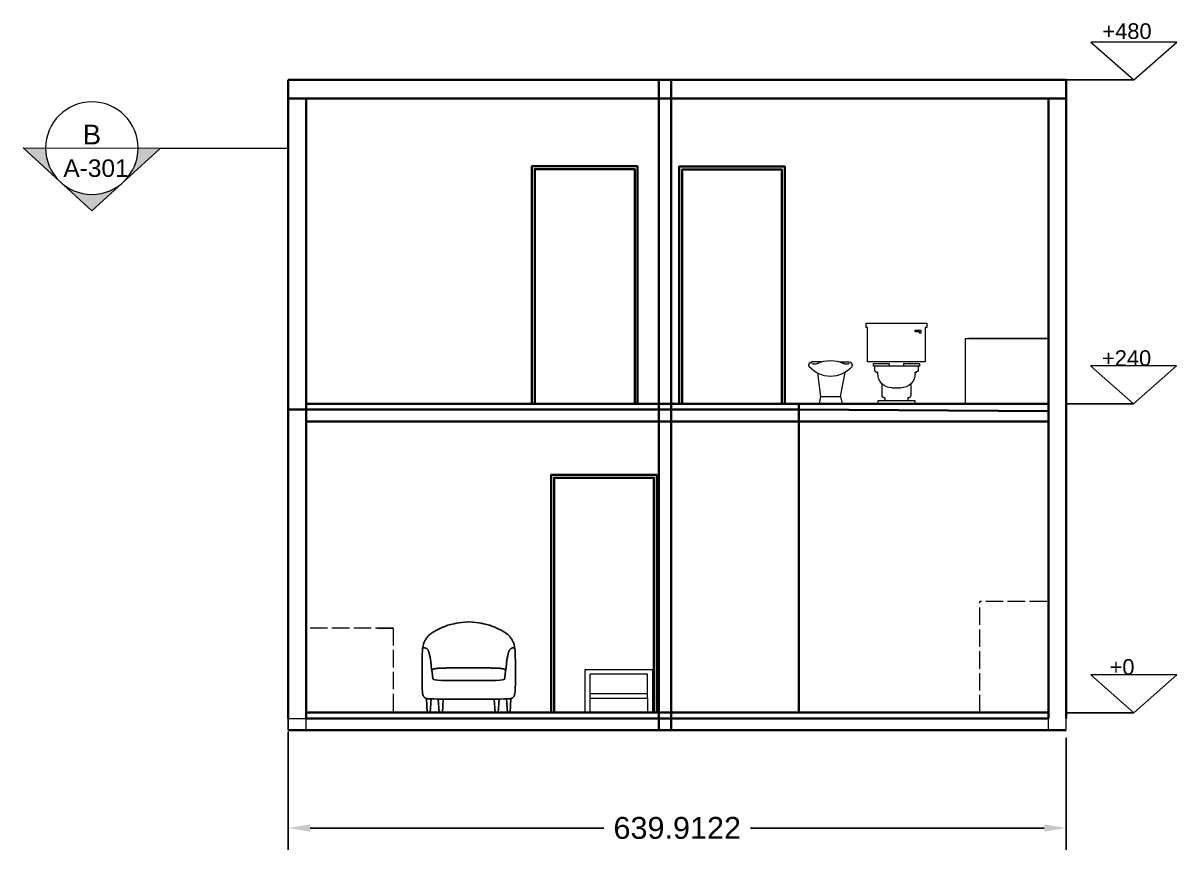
# Model space of a CAD drawing. Header units: inches. Extents: x 623 to 2920, y 629 to 2508.
# Drawn here: x 1956 to 2905, y 1828 to 2508 of the extents above; entities that cross this region are included whole.
import ezdxf

# ---------------------------------------------------------------- set-up
doc = ezdxf.new("R2010")
doc.units = ezdxf.units.IN
doc.header["$MEASUREMENT"] = 0
doc.linetypes.add('ACAD_ISO02W100', pattern=[15, 12, -3])
doc.layers.get('DEFPOINTS').update_dxf_attribs({"color": 210})
for name, color, linetype, lineweight in [('A-ANNO-DIMS', 253, 'Continuous', 20), ('A-ANNO-SYMB', 3, 'Continuous', 18), ('A-DETL-MBND', 3, 'Continuous', 18), ('A-FURNITURE', 251, 'Continuous', 20), ('A-SECT-MCUT', 7, 'Continuous', 35), ('A-WALL-FULL', 7, 'Continuous', 35), ('A-WALL-FULL-INTR', 7, 'Continuous', 35), ('G-ANNO-DIM', 90, 'Continuous', 18)]:
    doc.layers.add(name, color=color, linetype=linetype, lineweight=lineweight)
doc.styles.add('ARCH', font='txt')
doc.styles.get("Standard").update_dxf_attribs({"font": 'Arial.ttf'})
doc.styles.add('underline', font='Arial.ttf')
doc.dimstyles.get("Standard").update_dxf_attribs({"dimtxt": 0.18, "dimasz": 0.18, "dimexe": 0.18, "dimexo": 0.0625, "dimgap": 0.09, "dimtad": 0, "dimtih": 1, "dimtoh": 1, "dimdec": 4, "dimzin": 0, "dimdsep": 46, "dimtxsty": 'Standard', "dimcen": 0.09, "dimadec": 0, "dimazin": 0, "dimtfac": 1, "dimtdec": 4, "dimtofl": 0, "dimtmove": 0, "dimatfit": 3, "dimfxl": 1, "dimtolj": 1, "dimtzin": 0, "dimarcsym": 0})

# ---------------------------------------------------------------- blocks, each defined once
blk = doc.blocks.new('Sezioni')
h = blk.add_hatch(color=256)
h.dxf.hatch_style = 1
h.paths.add_polyline_path([(52520.8, 47455.1), (52264, 47220.9), (52417.6, 47220.9, -0.210523)])
h.paths.add_polyline_path([(52735.1, 47651.7), (52520.8, 47455.1, -0.388338), (52949.4, 47455.1)])
h.paths.add_polyline_path([(52949.4, 47455.1, -0.210523), (53052.6, 47220.9), (53206.2, 47220.9)])
blk.add_lwpolyline([(52264, 47220.9), (53206.2, 47220.9), (52735.1, 47651.7)], close=True)
blk.add_circle((52735.1, 47220.9), 317.5)
blk = doc.blocks.new('15FBDT01')
for p, q in [((-7.5, 13.184527), (-7.5, 13.5)), ((-3.245911, 14.5), (-6.5, 14.5)), ((3.245911, 14.5), (6.5, 14.5)), ((7.5, 13.184527), (7.5, 13.5)), ((-3.5, 2.5), (-5.025248, 10.888865)), ((4.512839, 10.602714), (3.5, 2.5)), ((-3.5, 2.5), (-4, 0)), ((-3.5, 2.5), (-3.5, 2.5)), ((3.5, 2.5), (-3.5, 2.5)), ((3.5, 2.5), (4, 0))]:
    blk.add_line(p, q)
for centre, radius, start, end in [((-6.5, 13.5), 1, 90, 180), ((-7, 13.184527), 0.5, 180, 221.075349), ((0, 19.285714), 9.785714, 221.075349, 318.924651), ((-5.5, 15.388684), 1.711269, 234.242095, 305.757905), ((0, 4.214059), 10.785941, 65.133048, 114.866952), ((5.5, 15.388684), 1.711269, 234.242095, 305.757905), ((6.5, 13.5), 1, 0, 90), ((7, 13.184527), 0.5, 318.924651, 0)]:
    blk.add_arc(centre, radius, start, end)
at = {"style": 'ARCH', "flags": 3}
blk.add_attdef('ITEM', (-7.5, -11), '', height=6, dxfattribs=at)
blk = doc.blocks.new('15FTOI06')
for p, q in [((10.5, 28), (-10.5, 28)), ((-10.5, 28), (-10.5, 26.5)), ((-10.5, 26.5), (-10, 26.5)), ((-10, 26.5), (-10, 14.5)), ((-8.5, 25.5), (-8.5, 24.5)), ((-6.5, 25.5), (-8.5, 25.5)), ((-8.5, 24.5), (-8, 24.5)), ((-8, 24.5), (-8, 25)), ((-8, 25), (-6.5, 25)), ((-6.5, 25), (-6.5, 25.5)), ((10, 14.5), (10, 26.5)), ((10, 26.5), (10.5, 26.5)), ((10.5, 26.5), (10.5, 28)), ((-10, 14.5), (10, 14.5)), ((-8, 14), (-8, 13)), ((-2.5, 14), (-8, 14)), ((-8, 13), (8, 13)), ((-7.5, 13), (-7.5, 11.5)), ((-2.5, 14), (-2.5, 13)), ((8, 14), (2.5, 14)), ((2.5, 14), (2.5, 13)), ((7.5, 11.5), (7.5, 13)), ((8, 13), (8, 14)), ((-6.5, 11), (-7, 11)), ((-6.5, 10.5), (-6.5, 11)), ((6.5, 10.5), (6.5, 11)), ((7, 11), (6.5, 11)), ((-5, 6.93), (-5, 3)), ((1.5, 5.5), (-1.5, 5.5)), ((5, 3), (5, 6.93)), ((-6.5, 0), (-6.5, 1)), ((-6.5, 1), (6.5, 1)), ((-4, 2), (-4, 1)), ((4, 2), (4, 1)), ((6.5, 1), (6.5, 0))]:
    blk.add_line(p, q)
for centre, radius, start, end in [((-7, 11.5), 0.5, 180, 270), ((-1.5, 10.5), 5, 180, 270), ((1.5, 10.5), 5, 270, 0), ((7, 11.5), 0.5, 270, 0), ((-4, 3), 1, 180, 270), ((4, 3), 1, 270, 0)]:
    blk.add_arc(centre, radius, start, end)
at = {"style": 'ARCH', "flags": 3}
blk.add_attdef('ITEM', (-10.5, -9), '', height=6, dxfattribs=at)
blk = doc.blocks.new('*D20')
at = {"layer": 'A-ANNO-DIMS', "color": 0, "lineweight": -2, "transparency": 16777216}
for p, q in [((2174.33, 1924.74), (2174.33, 1827.71)), ((2814.24, 1919.86), (2814.24, 1827.71)), ((2192.33, 1845.71), (2433.96, 1845.71)), ((2796.24, 1845.71), (2554.6, 1845.71))]:
    blk.add_line(p, q, dxfattribs=at)
at = {"layer": 'A-ANNO-DIMS', "color": 0, "transparency": 16777216}
for points in [[(2192.33, 1848.71), (2192.33, 1842.71), (2174.33, 1845.71)], [(2796.24, 1848.71), (2796.24, 1842.71), (2814.24, 1845.71)]]:
    blk.add_solid(points, dxfattribs=at)
at = {"layer": 'DEFPOINTS', "color": 0, "transparency": 16777216}
for p in [(2174.33, 1930.99), (2814.24, 1926.11), (2814.24, 1845.71)]:
    blk.add_point(p, dxfattribs=at)
at = {"layer": 'A-ANNO-DIMS', "color": 0, "lineweight": 25, "transparency": 16777216, "insert": (2494.28, 1845.71), "char_height": 18, "attachment_point": 5}
blk.add_mtext('\\A1;639.9122', dxfattribs=at)

msp = doc.modelspace()

# ---------------------------------------------------------------- hatches: boundary and pattern name
at = {"layer": 'G-ANNO-DIM'}
h = msp.add_hatch(color=256, dxfattribs=at)
h.dxf.hatch_style = 1
h.paths.add_polyline_path([(2905.19205, 2492.21584), (2834.49115, 2492.21584), (2869.8416, 2461.10676)], flags=17)
h.paths.add_polyline_path([(2834.49115, 2492.21584), (2869.8416, 2461.10676), (2905.19205, 2492.21584)])

# ---------------------------------------------------------------- linework, layer by layer
at = {"layer": 'A-ANNO-SYMB', "lineweight": 25}
for p, q in [((2869.8416, 2461.10676), (2814.23744, 2461.10676)), ((2869.517, 2194.75263), (2814.23744, 2194.75263)), ((2869.9593, 1940.59552), (2814.67974, 1940.59551))]:
    msp.add_line(p, q, dxfattribs=at)
at = {"layer": 'A-ANNO-SYMB'}
msp.add_line((2069.26548, 2404.88161), (2174.32527, 2404.88161), dxfattribs=at)
at = {"layer": 'A-DETL-MBND'}
for p, q in [((2799.58297, 1926.10676), (2799.58297, 1940.76123)), ((2188.97974, 1926.10676), (2188.97974, 1935.87641)), ((2814.23744, 1926.10676), (2814.23744, 1935.87641))]:
    msp.add_line(p, q, dxfattribs=at)
at = {"layer": 'A-FURNITURE'}
for p, q in [((2731.22041, 2248.50526), (2799.58297, 2248.50526)), ((2731.22041, 2248.50526), (2731.22041, 2194.75263)), ((2799.58297, 2248.50526), (2734.25156, 2248.50526)), ((2422.57712, 1952.6638), (2422.57712, 1972.16614)), ((2469.86964, 1952.6638), (2469.86964, 1972.16614)), ((2174.32527, 1935.87641), (2174.32527, 1926.10676)), ((2174.32527, 1926.10676), (2174.32527, 1935.87641)), ((2174.32527, 1935.87641), (2188.97974, 1935.87641))]:
    msp.add_line(p, q, dxfattribs=at)
at = {"layer": 'A-FURNITURE', "linetype": 'ACAD_ISO02W100', "ltscale": 1.2}
for p, q in [((2743.27697, 1940.76123), (2743.27697, 2032.05182)), ((2798.437, 2032.05182), (2743.27697, 2032.05182)), ((2260.59713, 2010.21092), (2188.97974, 2010.21092)), ((2247.99755, 2010.21092), (2260.59713, 2010.21092)), ((2260.59713, 2010.21092), (2260.59713, 1940.76123))]:
    msp.add_line(p, q, dxfattribs=at)
at = {"layer": 'A-FURNITURE', "lineweight": 25}
for points in [[(2322.95451, 2015.35726), (2319.70293, 2015.07434), (2316.90131, 2014.77268), (2314.49975, 2014.45657), (2312.44831, 2014.13035), (2310.69709, 2013.7983), (2309.19615, 2013.46475), (2307.89559, 2013.134), (2306.74547, 2012.81037), (2305.70148, 2012.49666), (2304.74163, 2012.18965), (2303.84953, 2011.8846), (2303.00879, 2011.57678), (2302.20301, 2011.26146), (2301.41581, 2010.93392), (2300.63079, 2010.58941), (2299.83157, 2010.22321), (2299.00622, 2009.83211), (2298.16072, 2009.41905), (2297.30554, 2008.98848), (2296.45111, 2008.54486), (2295.6079, 2008.09264), (2294.78636, 2007.63628), (2293.99695, 2007.18023), (2293.25011, 2006.72896), (2292.55395, 2006.28549), (2291.90716, 2005.84706), (2291.30606, 2005.40952), (2290.74698, 2004.96868), (2290.22627, 2004.52036), (2289.74025, 2004.0604), (2289.28526, 2003.58462), (2288.85762, 2003.08884), (2288.45406, 2002.57026), (2288.07285, 2002.0316), (2287.71264, 2001.47696), (2287.37209, 2000.91042), (2287.04986, 2000.33608), (2286.7446, 1999.75803), (2286.45498, 1999.18038), (2286.17965, 1998.6072), (2285.91779, 1998.03147), (2285.67064, 1997.40164), (2285.43999, 1996.65501), (2285.22759, 1995.72892), (2285.03522, 1994.56068), (2284.86464, 1993.08761), (2284.71763, 1991.24703), (2284.59595, 1988.97625), (2284.50078, 1986.24358), (2284.43089, 1983.14126), (2284.38446, 1979.79252), (2284.35965, 1976.32059), (2284.35466, 1972.84869), (2284.36765, 1969.50004), (2284.39679, 1966.39788), (2284.44027, 1963.66544), (2284.49674, 1961.39595), (2284.56676, 1959.56274), (2284.65138, 1958.10915), (2284.75163, 1956.97853), (2284.86856, 1956.11422), (2285.00322, 1955.45955), (2285.15664, 1954.95788), (2285.32986, 1954.55255), (2285.52324, 1954.19585), (2285.73435, 1953.87596), (2285.96004, 1953.59), (2286.19721, 1953.33509), (2286.44272, 1953.10836), (2286.69343, 1952.90694), (2286.94624, 1952.72794), (2287.198, 1952.5685), (2287.46111, 1952.42608), (2287.81006, 1952.29958), (2288.33486, 1952.1882), (2289.12552, 1952.09119), (2290.27205, 1952.00775), (2291.86445, 1951.93713), (2293.99274, 1951.87854), (2296.74692, 1951.83122), (2300.1597, 1951.79419), (2304.03456, 1951.76577), (2308.11769, 1951.74406), (2312.15525, 1951.72718), (2315.89344, 1951.71323), (2319.07842, 1951.70034), (2321.45638, 1951.68661), (2322.7735, 1951.67015)], [(2322.59249, 2015.35726), (2325.84407, 2015.07434), (2328.64569, 2014.77268), (2331.04725, 2014.45657), (2333.09869, 2014.13035), (2334.84992, 2013.7983), (2336.35085, 2013.46475), (2337.65141, 2013.134), (2338.80153, 2012.81037), (2339.84552, 2012.49666), (2340.80537, 2012.18965), (2341.69747, 2011.8846), (2342.53821, 2011.57678), (2343.34399, 2011.26146), (2344.13119, 2010.93392), (2344.91621, 2010.58941), (2345.71543, 2010.22321), (2346.54078, 2009.83211), (2347.38628, 2009.41905), (2348.24146, 2008.98848), (2349.09589, 2008.54486), (2349.9391, 2008.09264), (2350.76064, 2007.63628), (2351.55005, 2007.18023), (2352.29689, 2006.72896), (2352.99305, 2006.28549), (2353.63985, 2005.84706), (2354.24094, 2005.40952), (2354.80002, 2004.96868), (2355.32073, 2004.52036), (2355.80675, 2004.0604), (2356.26174, 2003.58462), (2356.68938, 2003.08884), (2357.09294, 2002.57026), (2357.47416, 2002.0316), (2357.83437, 2001.47696), (2358.17492, 2000.91042), (2358.49715, 2000.33608), (2358.8024, 1999.75803), (2359.09202, 1999.18038), (2359.36735, 1998.6072), (2359.62921, 1998.03147), (2359.87636, 1997.40164), (2360.10701, 1996.65501), (2360.31941, 1995.72892), (2360.51179, 1994.56068), (2360.68236, 1993.08761), (2360.82937, 1991.24703), (2360.95105, 1988.97625), (2361.04622, 1986.24358), (2361.11611, 1983.14126), (2361.16254, 1979.79252), (2361.18735, 1976.32059), (2361.19234, 1972.84869), (2361.17935, 1969.50004), (2361.15021, 1966.39788), (2361.10673, 1963.66544), (2361.05026, 1961.39595), (2360.98024, 1959.56274), (2360.89562, 1958.10915), (2360.79537, 1956.97853), (2360.67844, 1956.11422), (2360.54379, 1955.45955), (2360.39037, 1954.95788), (2360.21714, 1954.55255), (2360.02376, 1954.19585), (2359.81265, 1953.87596), (2359.58696, 1953.59), (2359.34979, 1953.33509), (2359.10429, 1953.10836), (2358.85357, 1952.90694), (2358.60076, 1952.72794), (2358.349, 1952.5685), (2358.08589, 1952.42608), (2357.73694, 1952.29958), (2357.21214, 1952.1882), (2356.42148, 1952.09119), (2355.27495, 1952.00775), (2353.68255, 1951.93713), (2351.55426, 1951.87854), (2348.80008, 1951.83122), (2345.3873, 1951.79419), (2341.51244, 1951.76577), (2337.42931, 1951.74406), (2333.39175, 1951.72718), (2329.65356, 1951.71323), (2326.46858, 1951.70034), (2324.09062, 1951.68661), (2322.7735, 1951.67015)], [(2284.96528, 1993.95672), (2285.49992, 1994.02422), (2285.99684, 1994.02574), (2286.45665, 1993.9713), (2286.87999, 1993.87094), (2287.26747, 1993.73466), (2287.61972, 1993.57249), (2287.93736, 1993.39444), (2288.22102, 1993.21055), (2288.47186, 1993.02829), (2288.69317, 1992.84501), (2288.88878, 1992.6555), (2289.06252, 1992.45457), (2289.21823, 1992.23702), (2289.35974, 1991.99766), (2289.49087, 1991.73129), (2289.61546, 1991.43271), (2289.73684, 1991.09793), (2289.85627, 1990.72775), (2289.97454, 1990.32417), (2290.09242, 1989.88922), (2290.21066, 1989.42488), (2290.33006, 1988.93317), (2290.45137, 1988.4161), (2290.57537, 1987.87567), (2290.70232, 1987.31448), (2290.83037, 1986.73757), (2290.95718, 1986.15053), (2291.0804, 1985.559), (2291.19767, 1984.96859), (2291.30666, 1984.38492), (2291.405, 1983.81361), (2291.49034, 1983.26028), (2291.56113, 1982.72931), (2291.61903, 1982.22019), (2291.66645, 1981.73117), (2291.70584, 1981.2605), (2291.73965, 1980.80642), (2291.77031, 1980.36721), (2291.80026, 1979.94109), (2291.83194, 1979.52633), (2291.86739, 1979.12113), (2291.907, 1978.72353), (2291.95079, 1978.33152), (2291.99874, 1977.94307), (2292.05087, 1977.5562), (2292.10716, 1977.16887), (2292.16762, 1976.77909), (2292.23226, 1976.38484), (2292.30085, 1975.984), (2292.3723, 1975.57401), (2292.44532, 1975.15217), (2292.51859, 1974.71581), (2292.59083, 1974.26225), (2292.66072, 1973.78881), (2292.72696, 1973.2928), (2292.78825, 1972.77156), (2292.84387, 1972.22464), (2292.89545, 1971.66065), (2292.94521, 1971.09045), (2292.99536, 1970.52489), (2293.04811, 1969.97483), (2293.10569, 1969.45111), (2293.1703, 1968.9646), (2293.24417, 1968.52615), (2293.38485, 1968.1445), (2293.87132, 1967.81986), (2295.03789, 1967.55036), (2297.21889, 1967.3341), (2300.74863, 1967.16919), (2305.96143, 1967.05374), (2313.19162, 1966.98586), (2322.7735, 1966.96365)], [(2360.58172, 1993.95672), (2360.04708, 1994.02422), (2359.55016, 1994.02574), (2359.09035, 1993.9713), (2358.66701, 1993.87094), (2358.27953, 1993.73466), (2357.92728, 1993.57249), (2357.60964, 1993.39444), (2357.32598, 1993.21055), (2357.07514, 1993.02829), (2356.85384, 1992.84501), (2356.65823, 1992.6555), (2356.48448, 1992.45457), (2356.32877, 1992.23702), (2356.18727, 1991.99766), (2356.05613, 1991.73129), (2355.93154, 1991.43271), (2355.81016, 1991.09793), (2355.69073, 1990.72775), (2355.57246, 1990.32417), (2355.45459, 1989.88922), (2355.33634, 1989.42488), (2355.21694, 1988.93317), (2355.09563, 1988.4161), (2354.97163, 1987.87567), (2354.84469, 1987.31448), (2354.71663, 1986.73757), (2354.58982, 1986.15053), (2354.4666, 1985.559), (2354.34933, 1984.96859), (2354.24034, 1984.38492), (2354.14201, 1983.81361), (2354.05666, 1983.26028), (2353.98587, 1982.72931), (2353.92798, 1982.22019), (2353.88055, 1981.73117), (2353.84116, 1981.2605), (2353.80735, 1980.80642), (2353.77669, 1980.36721), (2353.74674, 1979.94109), (2353.71506, 1979.52633), (2353.67961, 1979.12113), (2353.64, 1978.72353), (2353.59621, 1978.33152), (2353.54826, 1977.94307), (2353.49614, 1977.5562), (2353.43984, 1977.16887), (2353.37938, 1976.77909), (2353.31474, 1976.38484), (2353.24616, 1975.984), (2353.1747, 1975.57401), (2353.10168, 1975.15217), (2353.02841, 1974.71581), (2352.95617, 1974.26225), (2352.88628, 1973.78881), (2352.82004, 1973.2928), (2352.75875, 1972.77156), (2352.70313, 1972.22464), (2352.65155, 1971.66065), (2352.60179, 1971.09045), (2352.55164, 1970.52489), (2352.49889, 1969.97483), (2352.44131, 1969.45111), (2352.3767, 1968.9646), (2352.30284, 1968.52615), (2352.16215, 1968.1445), (2351.67569, 1967.81986), (2350.50911, 1967.55036), (2348.32811, 1967.3341), (2344.79837, 1967.16919), (2339.58557, 1967.05374), (2332.35538, 1966.98586), (2322.7735, 1966.96365)], [(2292.32122, 1975.78675), (2292.70244, 1976.03328), (2293.13777, 1976.24251), (2293.61384, 1976.41844), (2294.11732, 1976.56508), (2294.63485, 1976.68644), (2295.1531, 1976.78651), (2295.65873, 1976.86929), (2296.13837, 1976.9388), (2296.58268, 1976.99853), (2296.99825, 1977.04999), (2297.39567, 1977.09416), (2297.78552, 1977.13205), (2298.17838, 1977.16465), (2298.58484, 1977.19295), (2299.01547, 1977.21796), (2299.48087, 1977.24067), (2299.98969, 1977.2619), (2300.54289, 1977.28172), (2301.1395, 1977.30005), (2301.77855, 1977.31677), (2302.45906, 1977.33181), (2303.18008, 1977.34505), (2303.94063, 1977.35641), (2304.73974, 1977.36577), (2305.57682, 1977.37318), (2306.45279, 1977.37915), (2307.36897, 1977.38434), (2308.32665, 1977.3894), (2309.32713, 1977.39498), (2310.37172, 1977.40174), (2311.46172, 1977.41032), (2312.59844, 1977.42137), (2313.7817, 1977.43504), (2315.0054, 1977.44939), (2316.262, 1977.46197), (2317.54392, 1977.47036), (2318.84359, 1977.47209), (2320.15346, 1977.46473), (2321.46595, 1977.44582), (2322.7735, 1977.41294)], [(2353.22578, 1975.78675), (2352.84456, 1976.03328), (2352.40924, 1976.24251), (2351.93316, 1976.41844), (2351.42969, 1976.56508), (2350.91215, 1976.68644), (2350.3939, 1976.78651), (2349.88828, 1976.86929), (2349.40863, 1976.9388), (2348.96432, 1976.99853), (2348.54875, 1977.04999), (2348.15133, 1977.09416), (2347.76148, 1977.13205), (2347.36862, 1977.16465), (2346.96216, 1977.19295), (2346.53153, 1977.21796), (2346.06613, 1977.24067), (2345.55731, 1977.2619), (2345.00411, 1977.28172), (2344.4075, 1977.30005), (2343.76846, 1977.31677), (2343.08794, 1977.33181), (2342.36692, 1977.34505), (2341.60638, 1977.35641), (2340.80727, 1977.36577), (2339.97019, 1977.37318), (2339.09421, 1977.37915), (2338.17803, 1977.38434), (2337.22035, 1977.3894), (2336.21987, 1977.39498), (2335.17528, 1977.40174), (2334.08528, 1977.41032), (2332.94856, 1977.42137), (2331.76531, 1977.43504), (2330.5416, 1977.44939), (2329.285, 1977.46197), (2328.00308, 1977.47036), (2326.70341, 1977.47209), (2325.39354, 1977.46473), (2324.08105, 1977.44582), (2322.7735, 1977.41294)], [(2288.03611, 1952.25161), (2288.57686, 1940.76123), (2290.98683, 1940.76123), (2291.75942, 1951.94179)], [(2297.63742, 1951.71934), (2298.46746, 1940.76123), (2301.13623, 1940.76123), (2301.80342, 1951.71934)], [(2347.90958, 1951.71934), (2347.07954, 1940.76123), (2344.41077, 1940.76123), (2343.74358, 1951.71934)], [(2357.51089, 1952.25161), (2356.97014, 1940.76123), (2354.56017, 1940.76123), (2353.78758, 1951.94179)]]:
    msp.add_lwpolyline(points, dxfattribs=at)
at = {"layer": 'A-FURNITURE'}
for points in [[(2469.86964, 1940.76123), (2474.25364, 1940.76123), (2474.25364, 1975.76675), (2418.19313, 1975.76675), (2418.19313, 1940.76123), (2422.57712, 1940.76123), (2422.57712, 1952.6638), (2469.86964, 1952.6638), (2469.86964, 1940.76123)], [(2469.86964, 1972.16614), (2422.57712, 1972.16614)], [(2422.57712, 1956.2644), (2469.86964, 1956.2644)]]:
    msp.add_lwpolyline(points, dxfattribs=at)
at = {"layer": 'A-SECT-MCUT'}
for p, q in [((2174.32527, 2441.51), (2174.32527, 1935.87641)), ((2188.97974, 1935.87641), (2188.97974, 2445.87143)), ((2799.58297, 2441.51), (2799.58297, 1935.87641)), ((2814.23744, 2441.51), (2814.23744, 1935.87641)), ((2594.42028, 2194.75263), (2486.95412, 2194.75263)), ((2174.32527, 2189.88735), (2188.97974, 2189.88735)), ((2594.42028, 2189.86781), (2486.95412, 2189.86781)), ((2594.42028, 2180.09816), (2501.60859, 2180.09816)), ((2799.58297, 1940.76123), (2486.95412, 1940.76123)), ((2799.58297, 1935.87641), (2486.95412, 1935.87641)), ((2799.58297, 1926.10676), (2486.95412, 1926.10676))]:
    msp.add_line(p, q, dxfattribs=at)
at = {"layer": 'A-WALL-FULL'}
for p, q in [((2486.95412, 2194.75263), (2188.97974, 2194.75263)), ((2486.95412, 2189.86781), (2179.9491, 2189.86781)), ((2501.60859, 2180.09816), (2188.97974, 2180.09816)), ((2486.95412, 1940.76123), (2188.97974, 1940.76123)), ((2486.95412, 1935.87641), (2188.97974, 1935.87641)), ((2814.23744, 1926.10676), (2174.32527, 1926.10676)), ((2486.95412, 1926.10676), (2188.97974, 1926.10676))]:
    msp.add_line(p, q, dxfattribs=at)
for points in [[(2461.71193, 2194.75263), (2461.71193, 2390.14567), (2374.66939, 2390.14567), (2374.66939, 2194.75263)], [(2459.26952, 2194.75263), (2459.26952, 2387.70325), (2377.1118, 2387.70325), (2377.1118, 2194.75263)], [(2495.83958, 2194.4683), (2495.83958, 2389.83056), (2582.86842, 2389.83056), (2582.86842, 2194.4683)], [(2498.28161, 2194.4683), (2498.28161, 2387.38853), (2580.42639, 2387.38853), (2580.42639, 2194.4683)], [(2390.52772, 1940.88327), (2390.52772, 2136.24552), (2477.55656, 2136.24552), (2477.55656, 1940.88327)], [(2392.96975, 1940.88327), (2392.96975, 2133.8035), (2475.11453, 2133.8035), (2475.11453, 1940.88327)]]:
    msp.add_lwpolyline(points, dxfattribs=at)
at = {"layer": 'A-WALL-FULL-INTR'}
for p, q in [((2814.23744, 2461.10676), (2174.32527, 2461.10676)), ((2174.32527, 2441.51), (2174.32527, 2461.10676)), ((2479.2725, 2194.75263), (2479.2725, 2461.10676)), ((2489.27407, 2189.86781), (2489.27407, 2461.10676)), ((2814.23744, 2439.01346), (2814.23744, 2461.10676)), ((2814.23744, 2445.87143), (2174.32527, 2445.87143)), ((2479.2725, 1926.10676), (2479.2725, 2441.51)), ((2489.27407, 1926.10676), (2489.27407, 2441.51)), ((2799.58297, 2439.01346), (2799.58297, 2445.87143)), ((2594.42028, 2194.75263), (2799.58297, 2194.75263)), ((2594.42028, 2180.09816), (2594.42028, 2194.75263)), ((2594.42028, 2189.86781), (2799.58297, 2188.6932)), ((2594.42028, 2180.09816), (2799.58297, 2180.09816)), ((2594.42028, 1940.76123), (2594.42028, 2180.09816))]:
    msp.add_line(p, q, dxfattribs=at)
at = {"layer": 'G-ANNO-DIM'}
for points in [[(2834.49115, 2492.21584), (2869.8416, 2461.10676), (2905.19205, 2492.21584)], [(2834.16655, 2225.86172), (2869.517, 2194.75263), (2904.86746, 2225.86172)], [(2834.60884, 1971.70461), (2869.9593, 1940.59552), (2905.30975, 1971.70461)]]:
    msp.add_lwpolyline(points, close=True, dxfattribs=at)

# ---------------------------------------------------------------- block references
at = {"layer": 'A-ANNO-SYMB', "xscale": -0.1198711669241812, "yscale": 0.1198711669241811, "zscale": 0.1198711669241811, "rotation": 179.8362413498016}
msp.add_blockref('Sezioni', (-4292.41513, 8083.50628), dxfattribs=at)
at = {"layer": 'A-FURNITURE', "xscale": -2.368794131404473, "yscale": 2.368794131404473, "zscale": 2.368794131404473}
for name, p in [('15FTOI06', (2674.58417, 2194.75263)), ('15FBDT01', (2620.40279, 2194.76588))]:
    msp.add_blockref(name, p, dxfattribs=at)

# ---------------------------------------------------------------- texts
at = {"layer": 'A-ANNO-SYMB'}
msp.add_text('B', height=16.24134, rotation=359.83624135, dxfattribs=at).set_placement((2005.17946, 2408.1087))
msp.add_text('A-301', height=14.404404, dxfattribs=at).set_placement((1989.3314, 2381.32523))
at = {"layer": 'G-ANNO-DIM', "style": 'underline'}
for s, p in [('+480', (2844.01284, 2494.81851)), ('+240', (2843.68824, 2225.86172)), ('+0', (2849.92467, 1971.80723))]:
    msp.add_text(s, height=12.866637, dxfattribs=at).set_placement(p)

# ---------------------------------------------------------------- dimensions: what is measured, and where the dimension line sits
at = {"layer": 'A-ANNO-DIMS', "lineweight": 25}
dim = msp.add_linear_dim(base=(2814.23744, 1845.70655), p1=(2174.32527, 1930.99158), p2=(2814.23744, 1926.10676), dimstyle='Standard', override={"dimscale": 100}, dxfattribs=at)
dim.commit()
dim.dimension.update_dxf_attribs({"geometry": '*D20', "text_midpoint": (2494.28136, 1845.70655)})

doc.saveas('drawing.dxf')
